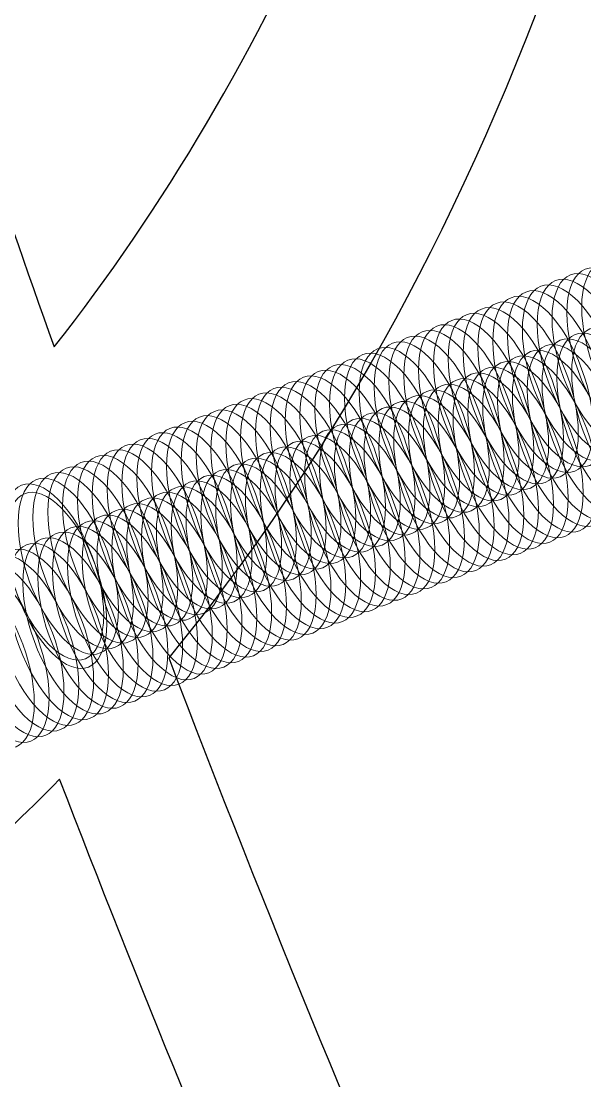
# Model space of a CAD drawing. Header units: centimetres. Extents: x -860 to -17, y -240 to 97.
# Drawn here: x -842.73 to -834.3, y -213.26 to -197.41 of the extents above; entities that cross this region are included whole.
import ezdxf

# ---------------------------------------------------------------- set-up
doc = ezdxf.new("R2010")
doc.units = ezdxf.units.CM
doc.header["$MEASUREMENT"] = 0
doc.layers.add('layer 1', color=7, linetype='Continuous')

msp = doc.modelspace()

# ---------------------------------------------------------------- linework, layer by layer
at = {"layer": 'layer 1', "color": 242}
for points, knots in [([(-836.40071, -230.60659), (-836.40071, -230.60659), (-836.40071, -230.63717), (-836.40071, -230.63717), (-836.40071, -230.63717), (-836.40071, -230.63717), (-830.21584, -235.94391), (-830.21584, -235.94391), (-830.21584, -235.94391), (-830.21584, -235.94391), (-826.95221, -238.74418), (-826.95221, -238.74418), (-826.95221, -238.74418), (-826.95221, -238.74418), (-825.97276, -239.58457), (-825.97276, -239.58457), (-825.97276, -239.58457), (-827.27327, -236.07921), (-828.82855, -232.64112), (-830.58193, -229.39833), (-830.58193, -229.39833), (-830.61187, -229.34296), (-830.64186, -229.28762), (-830.67192, -229.23236), (-830.67192, -229.23236), (-834.28962, -222.07177), (-837.60533, -214.59619), (-840.5249, -206.92924), (-840.5249, -206.92924), (-831.14673, -195.53152), (-828.14163, -174.17227), (-835.49133, -144.56993), (-835.49133, -144.56993), (-835.49133, -144.56993), (-835.4938, -144.56965), (-835.4938, -144.56965), (-835.4938, -144.56965), (-835.7046, -143.72183), (-836.1506, -142.87919), (-836.66676, -142.43632), (-836.66676, -142.43632), (-837.38612, -141.8191), (-837.96927, -142.2121), (-837.96927, -143.31412), (-837.96927, -143.31412), (-837.96927, -143.62541), (-837.92271, -143.95999), (-837.83973, -144.29375), (-837.83973, -144.29375), (-837.83973, -144.29375), (-837.84219, -144.29346), (-837.84219, -144.29346), (-837.84219, -144.29346), (-832.77418, -164.70591), (-832.96655, -180.84308), (-836.8956, -192.21944), (-836.8956, -192.21944), (-839.93889, -185.10452), (-842.21924, -177.25945), (-843.86024, -169.95551), (-843.86024, -169.95551), (-845.96319, -160.59555), (-847.2281, -151.26874), (-847.76519, -142.64582), (-847.76519, -142.64582), (-848.16028, -136.30283), (-848.16524, -130.14959), (-847.71173, -124.54243), (-847.71173, -124.54243), (-847.18059, -117.97558), (-845.98679, -111.84585), (-843.77691, -107.49786), (-843.77691, -107.49786), (-842.96623, -106.46381), (-842.11168, -105.51228), (-841.21605, -104.64325), (-841.21605, -104.64325), (-841.0487, -104.48087), (-840.88, -104.32119), (-840.70984, -104.16448), (-840.70984, -104.16448), (-840.59138, -104.05535), (-840.45049, -103.94805), (-840.35383, -103.79537), (-840.35383, -103.79537), (-840.2278, -103.59636), (-840.15489, -103.29544), (-840.15489, -102.90585), (-840.15489, -102.90585), (-840.15489, -101.80383), (-840.73804, -100.41011), (-841.4574, -99.79289), (-841.4574, -99.79289), (-841.80357, -99.49587), (-842.11818, -99.43283), (-842.35145, -99.57011), (-842.35145, -99.57011), (-842.49807, -99.65644), (-842.63683, -99.8085), (-842.76825, -99.9304), (-842.76825, -99.9304), (-842.89537, -100.04833), (-843.02174, -100.16781), (-843.14733, -100.28881), (-843.14733, -100.28881), (-847.48863, -104.47172), (-850.91291, -110.49932), (-853.13949, -118.36521), (-853.13949, -118.36521), (-855.34184, -126.14546), (-856.31334, -135.59013), (-855.96995, -146.11421), (-855.96995, -146.11421), (-855.54318, -159.19372), (-853.12147, -173.57999), (-849.01992, -188.15762), (-849.01992, -188.15762), (-847.50357, -193.54699), (-845.77736, -198.89557), (-843.86836, -204.1673), (-843.86836, -204.1673), (-845.77144, -206.17286), (-847.91381, -207.79271), (-850.26154, -209.01918), (-850.26154, -209.01918), (-853.97335, -207.81127), (-857.18302, -208.45795), (-859.54924, -210.77524), (-859.54924, -210.77524), (-859.54924, -210.77524), (-855.30616, -214.41589), (-855.30616, -214.41589), (-855.30616, -214.41589), (-855.30616, -214.41589), (-849.01336, -219.81524), (-849.01336, -219.81524), (-849.01336, -219.81524), (-849.01336, -219.81524), (-849.01336, -219.78466), (-849.01336, -219.78466), (-849.01336, -219.78466), (-849.01336, -219.78466), (-848.99281, -219.8023), (-848.99281, -219.8023), (-848.99281, -219.8023), (-847.11177, -220.11881), (-844.99448, -221.20625), (-842.75521, -223.12759), (-842.75521, -223.12759), (-840.51594, -225.04893), (-838.39865, -227.59485), (-836.51761, -230.50628), (-836.51761, -230.50628), (-836.51761, -230.50628), (-836.40071, -230.60659), (-836.40071, -230.60659)], [0, 0, 0, 0, 0.025, 0.025, 0.025, 0.025, 0.05, 0.05, 0.05, 0.05, 0.075, 0.075, 0.075, 0.075, 0.1, 0.1, 0.1, 0.1, 0.125, 0.125, 0.125, 0.125, 0.15, 0.15, 0.15, 0.15, 0.175, 0.175, 0.175, 0.175, 0.2, 0.2, 0.2, 0.2, 0.225, 0.225, 0.225, 0.225, 0.25, 0.25, 0.25, 0.25, 0.275, 0.275, 0.275, 0.275, 0.3, 0.3, 0.3, 0.3, 0.325, 0.325, 0.325, 0.325, 0.35, 0.35, 0.35, 0.35, 0.375, 0.375, 0.375, 0.375, 0.4, 0.4, 0.4, 0.4, 0.425, 0.425, 0.425, 0.425, 0.45, 0.45, 0.45, 0.45, 0.475, 0.475, 0.475, 0.475, 0.5, 0.5, 0.5, 0.5, 0.525, 0.525, 0.525, 0.525, 0.55, 0.55, 0.55, 0.55, 0.575, 0.575, 0.575, 0.575, 0.6, 0.6, 0.6, 0.6, 0.625, 0.625, 0.625, 0.625, 0.65, 0.65, 0.65, 0.65, 0.675, 0.675, 0.675, 0.675, 0.7, 0.7, 0.7, 0.7, 0.725, 0.725, 0.725, 0.725, 0.75, 0.75, 0.75, 0.75, 0.775, 0.775, 0.775, 0.775, 0.8, 0.8, 0.8, 0.8, 0.825, 0.825, 0.825, 0.825, 0.85, 0.85, 0.85, 0.85, 0.875, 0.875, 0.875, 0.875, 0.9, 0.9, 0.9, 0.9, 0.925, 0.925, 0.925, 0.925, 0.95, 0.95, 0.95, 0.95, 1, 1, 1, 1]), ([(-847.98494, -183.53772), (-847.98494, -183.53772), (-842.65533, -182.85726), (-842.65533, -182.85726), (-842.65533, -182.85726), (-841.32046, -187.04517), (-839.7816, -191.18678), (-838.01955, -195.1152), (-838.01955, -195.1152), (-839.19618, -197.82398), (-840.61026, -200.21615), (-842.23762, -202.28114), (-842.23762, -202.28114), (-843.89942, -197.61541), (-845.41052, -192.88921), (-846.74975, -188.12938), (-846.74975, -188.12938), (-847.18115, -186.59611), (-847.59296, -185.06509), (-847.98494, -183.53772)], [0, 0, 0, 0, 0.16666667, 0.16666667, 0.16666667, 0.16666667, 0.33333333, 0.33333333, 0.33333333, 0.33333333, 0.5, 0.5, 0.5, 0.5, 0.66666667, 0.66666667, 0.66666667, 0.66666667, 1, 1, 1, 1]), ([(-842.15625, -208.74853), (-840.97051, -211.82552), (-839.72409, -214.87221), (-838.42249, -217.88119), (-838.42249, -217.88119), (-839.82264, -216.27017), (-841.27378, -214.8094), (-842.761, -213.53334), (-842.761, -213.53334), (-843.64052, -212.77869), (-844.50735, -212.11071), (-845.35855, -211.52674), (-845.35855, -211.52674), (-844.23248, -210.70198), (-843.16333, -209.77605), (-842.15625, -208.74853)], [0, 0, 0, 0, 0.2, 0.2, 0.2, 0.2, 0.4, 0.4, 0.4, 0.4, 0.6, 0.6, 0.6, 0.6, 1, 1, 1, 1])]:
    msp.add_open_spline(points, degree=3, knots=knots, dxfattribs=at)
at = {"layer": 'layer 1', "color": 177, "lineweight": 20}
for points in [[(-833.59698, -201.18117), (-833.1824, -201.5369), (-832.84631, -202.34014), (-832.84631, -202.97527), (-832.84631, -202.97527), (-832.84631, -203.6104), (-833.1824, -203.8369), (-833.59698, -203.48117), (-833.59698, -203.48117), (-834.01157, -203.12545), (-834.34766, -202.32221), (-834.34766, -201.68708), (-834.34766, -201.68708), (-834.34766, -201.05195), (-834.01157, -200.82545), (-833.59698, -201.18117)], [(-833.8188, -201.2662), (-833.40422, -201.62193), (-833.06813, -202.42517), (-833.06813, -203.0603), (-833.06813, -203.0603), (-833.06813, -203.69543), (-833.40422, -203.92193), (-833.8188, -203.5662), (-833.8188, -203.5662), (-834.23339, -203.21048), (-834.56948, -202.40724), (-834.56948, -201.77211), (-834.56948, -201.77211), (-834.56948, -201.13698), (-834.23339, -200.91048), (-833.8188, -201.2662)], [(-834.26245, -201.43625), (-833.84787, -201.79198), (-833.51178, -202.59522), (-833.51178, -203.23035), (-833.51178, -203.23035), (-833.51178, -203.86548), (-833.84787, -204.09198), (-834.26245, -203.73625), (-834.26245, -203.73625), (-834.67704, -203.38053), (-835.01313, -202.57729), (-835.01313, -201.94216), (-835.01313, -201.94216), (-835.01313, -201.30703), (-834.67704, -201.08053), (-834.26245, -201.43625)], [(-834.04062, -201.35123), (-833.62604, -201.70696), (-833.28995, -202.5102), (-833.28995, -203.14533), (-833.28995, -203.14533), (-833.28995, -203.78046), (-833.62604, -204.00696), (-834.04062, -203.65123), (-834.04062, -203.65123), (-834.45521, -203.29551), (-834.7913, -202.49227), (-834.7913, -201.85714), (-834.7913, -201.85714), (-834.7913, -201.22201), (-834.45521, -200.99551), (-834.04062, -201.35123)], [(-834.70609, -201.60631), (-834.29151, -201.96204), (-833.95542, -202.76528), (-833.95542, -203.40041), (-833.95542, -203.40041), (-833.95542, -204.03554), (-834.29151, -204.26204), (-834.70609, -203.90631), (-834.70609, -203.90631), (-835.12068, -203.55059), (-835.45677, -202.74735), (-835.45677, -202.11222), (-835.45677, -202.11222), (-835.45677, -201.47709), (-835.12068, -201.25059), (-834.70609, -201.60631)], [(-834.48427, -201.52128), (-834.06969, -201.87701), (-833.7336, -202.68025), (-833.7336, -203.31538), (-833.7336, -203.31538), (-833.7336, -203.95051), (-834.06969, -204.17701), (-834.48427, -203.82128), (-834.48427, -203.82128), (-834.89886, -203.46556), (-835.23495, -202.66232), (-835.23495, -202.02719), (-835.23495, -202.02719), (-835.23495, -201.39206), (-834.89886, -201.16556), (-834.48427, -201.52128)], [(-835.14974, -201.77636), (-834.73516, -202.13209), (-834.39907, -202.93533), (-834.39907, -203.57046), (-834.39907, -203.57046), (-834.39907, -204.20559), (-834.73516, -204.43209), (-835.14974, -204.07636), (-835.14974, -204.07636), (-835.56433, -203.72064), (-835.90042, -202.9174), (-835.90042, -202.28227), (-835.90042, -202.28227), (-835.90042, -201.64714), (-835.56433, -201.42064), (-835.14974, -201.77636)], [(-834.92791, -201.69133), (-834.51333, -202.04706), (-834.17724, -202.8503), (-834.17724, -203.48543), (-834.17724, -203.48543), (-834.17724, -204.12056), (-834.51333, -204.34706), (-834.92791, -203.99133), (-834.92791, -203.99133), (-835.3425, -203.63561), (-835.67859, -202.83237), (-835.67859, -202.19724), (-835.67859, -202.19724), (-835.67859, -201.56211), (-835.3425, -201.33561), (-834.92791, -201.69133)], [(-835.59338, -201.94641), (-835.1788, -202.30214), (-834.84271, -203.10538), (-834.84271, -203.74051), (-834.84271, -203.74051), (-834.84271, -204.37564), (-835.1788, -204.60214), (-835.59338, -204.24641), (-835.59338, -204.24641), (-836.00797, -203.89069), (-836.34406, -203.08745), (-836.34406, -202.45232), (-836.34406, -202.45232), (-836.34406, -201.81719), (-836.00797, -201.59069), (-835.59338, -201.94641)], [(-835.37156, -201.86138), (-834.95698, -202.21711), (-834.62089, -203.02035), (-834.62089, -203.65548), (-834.62089, -203.65548), (-834.62089, -204.29061), (-834.95698, -204.51711), (-835.37156, -204.16138), (-835.37156, -204.16138), (-835.78615, -203.80566), (-836.12224, -203.00242), (-836.12224, -202.36729), (-836.12224, -202.36729), (-836.12224, -201.73216), (-835.78615, -201.50566), (-835.37156, -201.86138)], [(-836.03703, -202.11646), (-835.62245, -202.47219), (-835.28636, -203.27543), (-835.28636, -203.91056), (-835.28636, -203.91056), (-835.28636, -204.54569), (-835.62245, -204.77219), (-836.03703, -204.41646), (-836.03703, -204.41646), (-836.45162, -204.06074), (-836.78771, -203.2575), (-836.78771, -202.62237), (-836.78771, -202.62237), (-836.78771, -201.98724), (-836.45162, -201.76074), (-836.03703, -202.11646)], [(-835.81521, -202.03144), (-835.40063, -202.38717), (-835.06454, -203.19041), (-835.06454, -203.82554), (-835.06454, -203.82554), (-835.06454, -204.46067), (-835.40063, -204.68717), (-835.81521, -204.33144), (-835.81521, -204.33144), (-836.2298, -203.97572), (-836.56589, -203.17248), (-836.56589, -202.53735), (-836.56589, -202.53735), (-836.56589, -201.90222), (-836.2298, -201.67572), (-835.81521, -202.03144)], [(-836.48067, -202.28652), (-836.06609, -202.64225), (-835.73, -203.44549), (-835.73, -204.08062), (-835.73, -204.08062), (-835.73, -204.71575), (-836.06609, -204.94225), (-836.48067, -204.58652), (-836.48067, -204.58652), (-836.89526, -204.2308), (-837.23135, -203.42756), (-837.23135, -202.79243), (-837.23135, -202.79243), (-837.23135, -202.1573), (-836.89526, -201.9308), (-836.48067, -202.28652)], [(-836.25885, -202.20149), (-835.84427, -202.55722), (-835.50818, -203.36046), (-835.50818, -203.99559), (-835.50818, -203.99559), (-835.50818, -204.63072), (-835.84427, -204.85722), (-836.25885, -204.50149), (-836.25885, -204.50149), (-836.67344, -204.14577), (-837.00953, -203.34253), (-837.00953, -202.7074), (-837.00953, -202.7074), (-837.00953, -202.07227), (-836.67344, -201.84577), (-836.25885, -202.20149)], [(-833.969, -202.24256), (-833.55442, -202.59829), (-833.21833, -203.40153), (-833.21833, -204.03666), (-833.21833, -204.03666), (-833.21833, -204.67179), (-833.55442, -204.89829), (-833.969, -204.54256), (-833.969, -204.54256), (-834.38359, -204.18684), (-834.71968, -203.3836), (-834.71968, -202.74847), (-834.71968, -202.74847), (-834.71968, -202.11334), (-834.38359, -201.88684), (-833.969, -202.24256)], [(-833.74717, -202.15753), (-833.33259, -202.51326), (-832.9965, -203.3165), (-832.9965, -203.95163), (-832.9965, -203.95163), (-832.9965, -204.58676), (-833.33259, -204.81326), (-833.74717, -204.45753), (-833.74717, -204.45753), (-834.16176, -204.10181), (-834.49785, -203.29857), (-834.49785, -202.66344), (-834.49785, -202.66344), (-834.49785, -202.02831), (-834.16176, -201.80181), (-833.74717, -202.15753)], [(-836.7025, -202.37154), (-836.28792, -202.72727), (-835.95183, -203.53051), (-835.95183, -204.16564), (-835.95183, -204.16564), (-835.95183, -204.80077), (-836.28792, -205.02727), (-836.7025, -204.67154), (-836.7025, -204.67154), (-837.11709, -204.31582), (-837.45318, -203.51258), (-837.45318, -202.87745), (-837.45318, -202.87745), (-837.45318, -202.24232), (-837.11709, -202.01582), (-836.7025, -202.37154)], [(-834.41264, -202.41261), (-833.99806, -202.76834), (-833.66197, -203.57158), (-833.66197, -204.20671), (-833.66197, -204.20671), (-833.66197, -204.84184), (-833.99806, -205.06834), (-834.41264, -204.71261), (-834.41264, -204.71261), (-834.82723, -204.35689), (-835.16332, -203.55365), (-835.16332, -202.91852), (-835.16332, -202.91852), (-835.16332, -202.28339), (-834.82723, -202.05689), (-834.41264, -202.41261)], [(-834.19082, -202.32759), (-833.77624, -202.68332), (-833.44015, -203.48656), (-833.44015, -204.12169), (-833.44015, -204.12169), (-833.44015, -204.75682), (-833.77624, -204.98332), (-834.19082, -204.62759), (-834.19082, -204.62759), (-834.60541, -204.27187), (-834.9415, -203.46863), (-834.9415, -202.8335), (-834.9415, -202.8335), (-834.9415, -202.19837), (-834.60541, -201.97187), (-834.19082, -202.32759)], [(-837.14614, -202.54159), (-836.73156, -202.89732), (-836.39547, -203.70056), (-836.39547, -204.33569), (-836.39547, -204.33569), (-836.39547, -204.97082), (-836.73156, -205.19732), (-837.14614, -204.84159), (-837.14614, -204.84159), (-837.56073, -204.48587), (-837.89682, -203.68263), (-837.89682, -203.0475), (-837.89682, -203.0475), (-837.89682, -202.41237), (-837.56073, -202.18587), (-837.14614, -202.54159)], [(-836.92432, -202.45657), (-836.50974, -202.8123), (-836.17365, -203.61554), (-836.17365, -204.25067), (-836.17365, -204.25067), (-836.17365, -204.8858), (-836.50974, -205.1123), (-836.92432, -204.75657), (-836.92432, -204.75657), (-837.33891, -204.40085), (-837.675, -203.59761), (-837.675, -202.96248), (-837.675, -202.96248), (-837.675, -202.32735), (-837.33891, -202.10085), (-836.92432, -202.45657)], [(-834.85629, -202.58267), (-834.44171, -202.9384), (-834.10562, -203.74164), (-834.10562, -204.37677), (-834.10562, -204.37677), (-834.10562, -205.0119), (-834.44171, -205.2384), (-834.85629, -204.88267), (-834.85629, -204.88267), (-835.27088, -204.52695), (-835.60697, -203.72371), (-835.60697, -203.08858), (-835.60697, -203.08858), (-835.60697, -202.45345), (-835.27088, -202.22695), (-834.85629, -202.58267)], [(-834.63446, -202.49764), (-834.21988, -202.85337), (-833.88379, -203.65661), (-833.88379, -204.29174), (-833.88379, -204.29174), (-833.88379, -204.92687), (-834.21988, -205.15337), (-834.63446, -204.79764), (-834.63446, -204.79764), (-835.04905, -204.44192), (-835.38514, -203.63868), (-835.38514, -203.00355), (-835.38514, -203.00355), (-835.38514, -202.36842), (-835.04905, -202.14192), (-834.63446, -202.49764)], [(-837.58979, -202.71165), (-837.17521, -203.06738), (-836.83912, -203.87062), (-836.83912, -204.50575), (-836.83912, -204.50575), (-836.83912, -205.14088), (-837.17521, -205.36738), (-837.58979, -205.01165), (-837.58979, -205.01165), (-838.00438, -204.65593), (-838.34047, -203.85269), (-838.34047, -203.21756), (-838.34047, -203.21756), (-838.34047, -202.58243), (-838.00438, -202.35593), (-837.58979, -202.71165)], [(-837.36797, -202.62662), (-836.95339, -202.98235), (-836.6173, -203.78559), (-836.6173, -204.42072), (-836.6173, -204.42072), (-836.6173, -205.05585), (-836.95339, -205.28235), (-837.36797, -204.92662), (-837.36797, -204.92662), (-837.78256, -204.5709), (-838.11865, -203.76766), (-838.11865, -203.13253), (-838.11865, -203.13253), (-838.11865, -202.4974), (-837.78256, -202.2709), (-837.36797, -202.62662)], [(-835.29993, -202.75272), (-834.88535, -203.10845), (-834.54926, -203.91169), (-834.54926, -204.54682), (-834.54926, -204.54682), (-834.54926, -205.18195), (-834.88535, -205.40845), (-835.29993, -205.05272), (-835.29993, -205.05272), (-835.71452, -204.697), (-836.05061, -203.89376), (-836.05061, -203.25863), (-836.05061, -203.25863), (-836.05061, -202.6235), (-835.71452, -202.397), (-835.29993, -202.75272)], [(-835.07811, -202.66769), (-834.66353, -203.02342), (-834.32744, -203.82666), (-834.32744, -204.46179), (-834.32744, -204.46179), (-834.32744, -205.09692), (-834.66353, -205.32342), (-835.07811, -204.96769), (-835.07811, -204.96769), (-835.4927, -204.61197), (-835.82879, -203.80873), (-835.82879, -203.1736), (-835.82879, -203.1736), (-835.82879, -202.53847), (-835.4927, -202.31197), (-835.07811, -202.66769)], [(-838.03344, -202.8817), (-837.61886, -203.23743), (-837.28277, -204.04067), (-837.28277, -204.6758), (-837.28277, -204.6758), (-837.28277, -205.31093), (-837.61886, -205.53743), (-838.03344, -205.1817), (-838.03344, -205.1817), (-838.44803, -204.82598), (-838.78412, -204.02274), (-838.78412, -203.38761), (-838.78412, -203.38761), (-838.78412, -202.75248), (-838.44803, -202.52598), (-838.03344, -202.8817)], [(-837.81161, -202.79667), (-837.39703, -203.1524), (-837.06094, -203.95564), (-837.06094, -204.59077), (-837.06094, -204.59077), (-837.06094, -205.2259), (-837.39703, -205.4524), (-837.81161, -205.09667), (-837.81161, -205.09667), (-838.2262, -204.74095), (-838.56229, -203.93771), (-838.56229, -203.30258), (-838.56229, -203.30258), (-838.56229, -202.66745), (-838.2262, -202.44095), (-837.81161, -202.79667)], [(-835.74358, -202.92277), (-835.329, -203.2785), (-834.99291, -204.08174), (-834.99291, -204.71687), (-834.99291, -204.71687), (-834.99291, -205.352), (-835.329, -205.5785), (-835.74358, -205.22277), (-835.74358, -205.22277), (-836.15817, -204.86705), (-836.49426, -204.06381), (-836.49426, -203.42868), (-836.49426, -203.42868), (-836.49426, -202.79355), (-836.15817, -202.56705), (-835.74358, -202.92277)], [(-835.52176, -202.83774), (-835.10718, -203.19347), (-834.77109, -203.99671), (-834.77109, -204.63184), (-834.77109, -204.63184), (-834.77109, -205.26697), (-835.10718, -205.49347), (-835.52176, -205.13774), (-835.52176, -205.13774), (-835.93635, -204.78202), (-836.27244, -203.97878), (-836.27244, -203.34365), (-836.27244, -203.34365), (-836.27244, -202.70852), (-835.93635, -202.48202), (-835.52176, -202.83774)], [(-838.47708, -203.05175), (-838.0625, -203.40748), (-837.72641, -204.21072), (-837.72641, -204.84585), (-837.72641, -204.84585), (-837.72641, -205.48098), (-838.0625, -205.70748), (-838.47708, -205.35175), (-838.47708, -205.35175), (-838.89167, -204.99603), (-839.22776, -204.19279), (-839.22776, -203.55766), (-839.22776, -203.55766), (-839.22776, -202.92253), (-838.89167, -202.69603), (-838.47708, -203.05175)], [(-838.25526, -202.96673), (-837.84068, -203.32246), (-837.50459, -204.1257), (-837.50459, -204.76083), (-837.50459, -204.76083), (-837.50459, -205.39596), (-837.84068, -205.62246), (-838.25526, -205.26673), (-838.25526, -205.26673), (-838.66985, -204.91101), (-839.00594, -204.10777), (-839.00594, -203.47264), (-839.00594, -203.47264), (-839.00594, -202.83751), (-838.66985, -202.61101), (-838.25526, -202.96673)], [(-835.9654, -203.0078), (-835.55082, -203.36353), (-835.21473, -204.16677), (-835.21473, -204.8019), (-835.21473, -204.8019), (-835.21473, -205.43703), (-835.55082, -205.66353), (-835.9654, -205.3078), (-835.9654, -205.3078), (-836.37999, -204.95208), (-836.71608, -204.14884), (-836.71608, -203.51371), (-836.71608, -203.51371), (-836.71608, -202.87858), (-836.37999, -202.65208), (-835.9654, -203.0078)], [(-838.92073, -203.22181), (-838.50615, -203.57754), (-838.17006, -204.38078), (-838.17006, -205.01591), (-838.17006, -205.01591), (-838.17006, -205.65104), (-838.50615, -205.87754), (-838.92073, -205.52181), (-838.92073, -205.52181), (-839.33532, -205.16609), (-839.67141, -204.36285), (-839.67141, -203.72772), (-839.67141, -203.72772), (-839.67141, -203.09259), (-839.33532, -202.86609), (-838.92073, -203.22181)], [(-838.6989, -203.13678), (-838.28432, -203.49251), (-837.94823, -204.29575), (-837.94823, -204.93088), (-837.94823, -204.93088), (-837.94823, -205.56601), (-838.28432, -205.79251), (-838.6989, -205.43678), (-838.6989, -205.43678), (-839.11349, -205.08106), (-839.44958, -204.27782), (-839.44958, -203.64269), (-839.44958, -203.64269), (-839.44958, -203.00756), (-839.11349, -202.78106), (-838.6989, -203.13678)], [(-836.40905, -203.17785), (-835.99447, -203.53358), (-835.65838, -204.33682), (-835.65838, -204.97195), (-835.65838, -204.97195), (-835.65838, -205.60708), (-835.99447, -205.83358), (-836.40905, -205.47785), (-836.40905, -205.47785), (-836.82364, -205.12213), (-837.15973, -204.31889), (-837.15973, -203.68376), (-837.15973, -203.68376), (-837.15973, -203.04863), (-836.82364, -202.82213), (-836.40905, -203.17785)], [(-836.18722, -203.09282), (-835.77264, -203.44855), (-835.43655, -204.25179), (-835.43655, -204.88692), (-835.43655, -204.88692), (-835.43655, -205.52205), (-835.77264, -205.74855), (-836.18722, -205.39282), (-836.18722, -205.39282), (-836.60181, -205.0371), (-836.9379, -204.23386), (-836.9379, -203.59873), (-836.9379, -203.59873), (-836.9379, -202.9636), (-836.60181, -202.7371), (-836.18722, -203.09282)], [(-839.36437, -203.39186), (-838.94979, -203.74759), (-838.6137, -204.55083), (-838.6137, -205.18596), (-838.6137, -205.18596), (-838.6137, -205.82109), (-838.94979, -206.04759), (-839.36437, -205.69186), (-839.36437, -205.69186), (-839.77896, -205.33614), (-840.11505, -204.5329), (-840.11505, -203.89777), (-840.11505, -203.89777), (-840.11505, -203.26264), (-839.77896, -203.03614), (-839.36437, -203.39186)], [(-839.14255, -203.30683), (-838.72797, -203.66256), (-838.39188, -204.4658), (-838.39188, -205.10093), (-838.39188, -205.10093), (-838.39188, -205.73606), (-838.72797, -205.96256), (-839.14255, -205.60683), (-839.14255, -205.60683), (-839.55714, -205.25111), (-839.89323, -204.44787), (-839.89323, -203.81274), (-839.89323, -203.81274), (-839.89323, -203.17761), (-839.55714, -202.95111), (-839.14255, -203.30683)], [(-836.85269, -203.3479), (-836.43811, -203.70363), (-836.10202, -204.50687), (-836.10202, -205.142), (-836.10202, -205.142), (-836.10202, -205.77713), (-836.43811, -206.00363), (-836.85269, -205.6479), (-836.85269, -205.6479), (-837.26728, -205.29218), (-837.60337, -204.48894), (-837.60337, -203.85381), (-837.60337, -203.85381), (-837.60337, -203.21868), (-837.26728, -202.99218), (-836.85269, -203.3479)], [(-836.63087, -203.26288), (-836.21629, -203.61861), (-835.8802, -204.42185), (-835.8802, -205.05698), (-835.8802, -205.05698), (-835.8802, -205.69211), (-836.21629, -205.91861), (-836.63087, -205.56288), (-836.63087, -205.56288), (-837.04546, -205.20716), (-837.38155, -204.40392), (-837.38155, -203.76879), (-837.38155, -203.76879), (-837.38155, -203.13366), (-837.04546, -202.90716), (-836.63087, -203.26288)], [(-839.80802, -203.56191), (-839.39344, -203.91764), (-839.05735, -204.72088), (-839.05735, -205.35601), (-839.05735, -205.35601), (-839.05735, -205.99114), (-839.39344, -206.21764), (-839.80802, -205.86191), (-839.80802, -205.86191), (-840.22261, -205.50619), (-840.5587, -204.70295), (-840.5587, -204.06782), (-840.5587, -204.06782), (-840.5587, -203.43269), (-840.22261, -203.20619), (-839.80802, -203.56191)], [(-839.5862, -203.47688), (-839.17162, -203.83261), (-838.83553, -204.63585), (-838.83553, -205.27098), (-838.83553, -205.27098), (-838.83553, -205.90611), (-839.17162, -206.13261), (-839.5862, -205.77688), (-839.5862, -205.77688), (-840.00079, -205.42116), (-840.33688, -204.61792), (-840.33688, -203.98279), (-840.33688, -203.98279), (-840.33688, -203.34766), (-840.00079, -203.12116), (-839.5862, -203.47688)], [(-837.29634, -203.51795), (-836.88176, -203.87368), (-836.54567, -204.67692), (-836.54567, -205.31205), (-836.54567, -205.31205), (-836.54567, -205.94718), (-836.88176, -206.17368), (-837.29634, -205.81795), (-837.29634, -205.81795), (-837.71093, -205.46223), (-838.04702, -204.65899), (-838.04702, -204.02386), (-838.04702, -204.02386), (-838.04702, -203.38873), (-837.71093, -203.16223), (-837.29634, -203.51795)], [(-837.07452, -203.43293), (-836.65994, -203.78866), (-836.32385, -204.5919), (-836.32385, -205.22703), (-836.32385, -205.22703), (-836.32385, -205.86216), (-836.65994, -206.08866), (-837.07452, -205.73293), (-837.07452, -205.73293), (-837.48911, -205.37721), (-837.8252, -204.57397), (-837.8252, -203.93884), (-837.8252, -203.93884), (-837.8252, -203.30371), (-837.48911, -203.07721), (-837.07452, -203.43293)], [(-840.02984, -203.64694), (-839.61526, -204.00267), (-839.27917, -204.80591), (-839.27917, -205.44104), (-839.27917, -205.44104), (-839.27917, -206.07617), (-839.61526, -206.30267), (-840.02984, -205.94694), (-840.02984, -205.94694), (-840.44443, -205.59122), (-840.78052, -204.78798), (-840.78052, -204.15285), (-840.78052, -204.15285), (-840.78052, -203.51772), (-840.44443, -203.29122), (-840.02984, -203.64694)], [(-837.73998, -203.68801), (-837.3254, -204.04374), (-836.98931, -204.84698), (-836.98931, -205.48211), (-836.98931, -205.48211), (-836.98931, -206.11724), (-837.3254, -206.34374), (-837.73998, -205.98801), (-837.73998, -205.98801), (-838.15457, -205.63229), (-838.49066, -204.82905), (-838.49066, -204.19392), (-838.49066, -204.19392), (-838.49066, -203.55879), (-838.15457, -203.33229), (-837.73998, -203.68801)], [(-837.51816, -203.60298), (-837.10358, -203.95871), (-836.76749, -204.76195), (-836.76749, -205.39708), (-836.76749, -205.39708), (-836.76749, -206.03221), (-837.10358, -206.25871), (-837.51816, -205.90298), (-837.51816, -205.90298), (-837.93275, -205.54726), (-838.26884, -204.74402), (-838.26884, -204.10889), (-838.26884, -204.10889), (-838.26884, -203.47376), (-837.93275, -203.24726), (-837.51816, -203.60298)], [(-840.47349, -203.81699), (-840.05891, -204.17272), (-839.72282, -204.97596), (-839.72282, -205.61109), (-839.72282, -205.61109), (-839.72282, -206.24622), (-840.05891, -206.47272), (-840.47349, -206.11699), (-840.47349, -206.11699), (-840.88808, -205.76127), (-841.22417, -204.95803), (-841.22417, -204.3229), (-841.22417, -204.3229), (-841.22417, -203.68777), (-840.88808, -203.46127), (-840.47349, -203.81699)], [(-840.25166, -203.73196), (-839.83708, -204.08769), (-839.50099, -204.89093), (-839.50099, -205.52606), (-839.50099, -205.52606), (-839.50099, -206.16119), (-839.83708, -206.38769), (-840.25166, -206.03196), (-840.25166, -206.03196), (-840.66625, -205.67624), (-841.00234, -204.873), (-841.00234, -204.23787), (-841.00234, -204.23787), (-841.00234, -203.60274), (-840.66625, -203.37624), (-840.25166, -203.73196)], [(-838.18363, -203.85806), (-837.76905, -204.21379), (-837.43296, -205.01703), (-837.43296, -205.65216), (-837.43296, -205.65216), (-837.43296, -206.28729), (-837.76905, -206.51379), (-838.18363, -206.15806), (-838.18363, -206.15806), (-838.59822, -205.80234), (-838.93431, -204.9991), (-838.93431, -204.36397), (-838.93431, -204.36397), (-838.93431, -203.72884), (-838.59822, -203.50234), (-838.18363, -203.85806)], [(-837.96181, -203.77303), (-837.54723, -204.12876), (-837.21114, -204.932), (-837.21114, -205.56713), (-837.21114, -205.56713), (-837.21114, -206.20226), (-837.54723, -206.42876), (-837.96181, -206.07303), (-837.96181, -206.07303), (-838.3764, -205.71731), (-838.71249, -204.91407), (-838.71249, -204.27894), (-838.71249, -204.27894), (-838.71249, -203.64381), (-838.3764, -203.41731), (-837.96181, -203.77303)], [(-840.91713, -203.98704), (-840.50255, -204.34277), (-840.16646, -205.14601), (-840.16646, -205.78114), (-840.16646, -205.78114), (-840.16646, -206.41627), (-840.50255, -206.64277), (-840.91713, -206.28704), (-840.91713, -206.28704), (-841.33172, -205.93132), (-841.66781, -205.12808), (-841.66781, -204.49295), (-841.66781, -204.49295), (-841.66781, -203.85782), (-841.33172, -203.63132), (-840.91713, -203.98704)], [(-840.69531, -203.90202), (-840.28073, -204.25775), (-839.94464, -205.06099), (-839.94464, -205.69612), (-839.94464, -205.69612), (-839.94464, -206.33125), (-840.28073, -206.55775), (-840.69531, -206.20202), (-840.69531, -206.20202), (-841.1099, -205.8463), (-841.44599, -205.04306), (-841.44599, -204.40793), (-841.44599, -204.40793), (-841.44599, -203.7728), (-841.1099, -203.5463), (-840.69531, -203.90202)], [(-838.62728, -204.02811), (-838.2127, -204.38384), (-837.87661, -205.18708), (-837.87661, -205.82221), (-837.87661, -205.82221), (-837.87661, -206.45734), (-838.2127, -206.68384), (-838.62728, -206.32811), (-838.62728, -206.32811), (-839.04187, -205.97239), (-839.37796, -205.16915), (-839.37796, -204.53402), (-839.37796, -204.53402), (-839.37796, -203.89889), (-839.04187, -203.67239), (-838.62728, -204.02811)], [(-838.40545, -203.94309), (-837.99087, -204.29882), (-837.65478, -205.10206), (-837.65478, -205.73719), (-837.65478, -205.73719), (-837.65478, -206.37232), (-837.99087, -206.59882), (-838.40545, -206.24309), (-838.40545, -206.24309), (-838.82004, -205.88737), (-839.15613, -205.08413), (-839.15613, -204.449), (-839.15613, -204.449), (-839.15613, -203.81387), (-838.82004, -203.58737), (-838.40545, -203.94309)], [(-841.36078, -204.15709), (-840.9462, -204.51282), (-840.61011, -205.31606), (-840.61011, -205.95119), (-840.61011, -205.95119), (-840.61011, -206.58632), (-840.9462, -206.81282), (-841.36078, -206.45709), (-841.36078, -206.45709), (-841.77537, -206.10137), (-842.11146, -205.29813), (-842.11146, -204.663), (-842.11146, -204.663), (-842.11146, -204.02787), (-841.77537, -203.80137), (-841.36078, -204.15709)], [(-841.13896, -204.07207), (-840.72438, -204.4278), (-840.38829, -205.23104), (-840.38829, -205.86617), (-840.38829, -205.86617), (-840.38829, -206.5013), (-840.72438, -206.7278), (-841.13896, -206.37207), (-841.13896, -206.37207), (-841.55355, -206.01635), (-841.88964, -205.21311), (-841.88964, -204.57798), (-841.88964, -204.57798), (-841.88964, -203.94285), (-841.55355, -203.71635), (-841.13896, -204.07207)], [(-838.8491, -204.11314), (-838.43452, -204.46887), (-838.09843, -205.27211), (-838.09843, -205.90724), (-838.09843, -205.90724), (-838.09843, -206.54237), (-838.43452, -206.76887), (-838.8491, -206.41314), (-838.8491, -206.41314), (-839.26369, -206.05742), (-839.59978, -205.25418), (-839.59978, -204.61905), (-839.59978, -204.61905), (-839.59978, -203.98392), (-839.26369, -203.75742), (-838.8491, -204.11314)], [(-841.80442, -204.32715), (-841.38984, -204.68288), (-841.05375, -205.48612), (-841.05375, -206.12125), (-841.05375, -206.12125), (-841.05375, -206.75638), (-841.38984, -206.98288), (-841.80442, -206.62715), (-841.80442, -206.62715), (-842.21901, -206.27143), (-842.5551, -205.46819), (-842.5551, -204.83306), (-842.5551, -204.83306), (-842.5551, -204.19793), (-842.21901, -203.97143), (-841.80442, -204.32715)], [(-841.5826, -204.24212), (-841.16802, -204.59785), (-840.83193, -205.40109), (-840.83193, -206.03622), (-840.83193, -206.03622), (-840.83193, -206.67135), (-841.16802, -206.89785), (-841.5826, -206.54212), (-841.5826, -206.54212), (-841.99719, -206.1864), (-842.33328, -205.38316), (-842.33328, -204.74803), (-842.33328, -204.74803), (-842.33328, -204.1129), (-841.99719, -203.8864), (-841.5826, -204.24212)], [(-839.29275, -204.28319), (-838.87817, -204.63892), (-838.54208, -205.44216), (-838.54208, -206.07729), (-838.54208, -206.07729), (-838.54208, -206.71242), (-838.87817, -206.93892), (-839.29275, -206.58319), (-839.29275, -206.58319), (-839.70734, -206.22747), (-840.04343, -205.42423), (-840.04343, -204.7891), (-840.04343, -204.7891), (-840.04343, -204.15397), (-839.70734, -203.92747), (-839.29275, -204.28319)], [(-839.07092, -204.19817), (-838.65634, -204.5539), (-838.32025, -205.35714), (-838.32025, -205.99227), (-838.32025, -205.99227), (-838.32025, -206.6274), (-838.65634, -206.8539), (-839.07092, -206.49817), (-839.07092, -206.49817), (-839.48551, -206.14245), (-839.8216, -205.33921), (-839.8216, -204.70408), (-839.8216, -204.70408), (-839.8216, -204.06895), (-839.48551, -203.84245), (-839.07092, -204.19817)], [(-842.24807, -204.4972), (-841.83349, -204.85293), (-841.4974, -205.65617), (-841.4974, -206.2913), (-841.4974, -206.2913), (-841.4974, -206.92643), (-841.83349, -207.15293), (-842.24807, -206.7972), (-842.24807, -206.7972), (-842.66266, -206.44148), (-842.99875, -205.63824), (-842.99875, -205.00311), (-842.99875, -205.00311), (-842.99875, -204.36798), (-842.66266, -204.14148), (-842.24807, -204.4972)], [(-842.02625, -204.41217), (-841.61167, -204.7679), (-841.27558, -205.57114), (-841.27558, -206.20627), (-841.27558, -206.20627), (-841.27558, -206.8414), (-841.61167, -207.0679), (-842.02625, -206.71217), (-842.02625, -206.71217), (-842.44084, -206.35645), (-842.77693, -205.55321), (-842.77693, -204.91808), (-842.77693, -204.91808), (-842.77693, -204.28295), (-842.44084, -204.05645), (-842.02625, -204.41217)], [(-839.73639, -204.45324), (-839.32181, -204.80897), (-838.98572, -205.61221), (-838.98572, -206.24734), (-838.98572, -206.24734), (-838.98572, -206.88247), (-839.32181, -207.10897), (-839.73639, -206.75324), (-839.73639, -206.75324), (-840.15098, -206.39752), (-840.48707, -205.59428), (-840.48707, -204.95915), (-840.48707, -204.95915), (-840.48707, -204.32402), (-840.15098, -204.09752), (-839.73639, -204.45324)], [(-839.51457, -204.36822), (-839.09999, -204.72395), (-838.7639, -205.52719), (-838.7639, -206.16232), (-838.7639, -206.16232), (-838.7639, -206.79745), (-839.09999, -207.02395), (-839.51457, -206.66822), (-839.51457, -206.66822), (-839.92916, -206.3125), (-840.26525, -205.50926), (-840.26525, -204.87413), (-840.26525, -204.87413), (-840.26525, -204.239), (-839.92916, -204.0125), (-839.51457, -204.36822)], [(-842.203, -204.62298), (-841.78841, -204.97871), (-841.45232, -205.78194), (-841.45232, -206.41707), (-841.45232, -206.41707), (-841.45232, -207.05221), (-841.78841, -207.27871), (-842.203, -206.92298), (-842.203, -206.92298), (-842.61759, -206.56726), (-842.95367, -205.76402), (-842.95367, -205.12889), (-842.95367, -205.12889), (-842.95367, -204.49376), (-842.61759, -204.26726), (-842.203, -204.62298)], [(-840.18004, -204.6233), (-839.76546, -204.97903), (-839.42937, -205.78227), (-839.42937, -206.4174), (-839.42937, -206.4174), (-839.42937, -207.05253), (-839.76546, -207.27903), (-840.18004, -206.9233), (-840.18004, -206.9233), (-840.59463, -206.56758), (-840.93072, -205.76434), (-840.93072, -205.12921), (-840.93072, -205.12921), (-840.93072, -204.49408), (-840.59463, -204.26758), (-840.18004, -204.6233)], [(-839.95821, -204.53827), (-839.54363, -204.894), (-839.20754, -205.69724), (-839.20754, -206.33237), (-839.20754, -206.33237), (-839.20754, -206.9675), (-839.54363, -207.194), (-839.95821, -206.83827), (-839.95821, -206.83827), (-840.3728, -206.48255), (-840.70889, -205.67931), (-840.70889, -205.04418), (-840.70889, -205.04418), (-840.70889, -204.40905), (-840.3728, -204.18255), (-839.95821, -204.53827)], [(-840.62368, -204.79335), (-840.2091, -205.14908), (-839.87301, -205.95232), (-839.87301, -206.58745), (-839.87301, -206.58745), (-839.87301, -207.22258), (-840.2091, -207.44908), (-840.62368, -207.09335), (-840.62368, -207.09335), (-841.03827, -206.73763), (-841.37436, -205.93439), (-841.37436, -205.29926), (-841.37436, -205.29926), (-841.37436, -204.66413), (-841.03827, -204.43763), (-840.62368, -204.79335)], [(-840.40186, -204.70832), (-839.98728, -205.06405), (-839.65119, -205.86729), (-839.65119, -206.50242), (-839.65119, -206.50242), (-839.65119, -207.13755), (-839.98728, -207.36405), (-840.40186, -207.00832), (-840.40186, -207.00832), (-840.81645, -206.6526), (-841.15254, -205.84936), (-841.15254, -205.21423), (-841.15254, -205.21423), (-841.15254, -204.5791), (-840.81645, -204.3526), (-840.40186, -204.70832)], [(-841.06733, -204.9634), (-840.65275, -205.31913), (-840.31666, -206.12237), (-840.31666, -206.7575), (-840.31666, -206.7575), (-840.31666, -207.39263), (-840.65275, -207.61913), (-841.06733, -207.2634), (-841.06733, -207.2634), (-841.48192, -206.90768), (-841.81801, -206.10444), (-841.81801, -205.46931), (-841.81801, -205.46931), (-841.81801, -204.83418), (-841.48192, -204.60768), (-841.06733, -204.9634)], [(-840.84551, -204.87838), (-840.43093, -205.23411), (-840.09484, -206.03735), (-840.09484, -206.67248), (-840.09484, -206.67248), (-840.09484, -207.30761), (-840.43093, -207.53411), (-840.84551, -207.17838), (-840.84551, -207.17838), (-841.2601, -206.82266), (-841.59619, -206.01942), (-841.59619, -205.38429), (-841.59619, -205.38429), (-841.59619, -204.74916), (-841.2601, -204.52266), (-840.84551, -204.87838)], [(-841.51097, -205.13345), (-841.09639, -205.48918), (-840.7603, -206.29242), (-840.7603, -206.92755), (-840.7603, -206.92755), (-840.7603, -207.56268), (-841.09639, -207.78918), (-841.51097, -207.43345), (-841.51097, -207.43345), (-841.92556, -207.07773), (-842.26165, -206.27449), (-842.26165, -205.63936), (-842.26165, -205.63936), (-842.26165, -205.00423), (-841.92556, -204.77773), (-841.51097, -205.13345)], [(-841.28915, -205.04843), (-840.87457, -205.40416), (-840.53848, -206.2074), (-840.53848, -206.84253), (-840.53848, -206.84253), (-840.53848, -207.47766), (-840.87457, -207.70416), (-841.28915, -207.34843), (-841.28915, -207.34843), (-841.70374, -206.99271), (-842.03983, -206.18947), (-842.03983, -205.55434), (-842.03983, -205.55434), (-842.03983, -204.91921), (-841.70374, -204.69271), (-841.28915, -205.04843)], [(-841.95462, -205.30351), (-841.54004, -205.65924), (-841.20395, -206.46248), (-841.20395, -207.09761), (-841.20395, -207.09761), (-841.20395, -207.73274), (-841.54004, -207.95924), (-841.95462, -207.60351), (-841.95462, -207.60351), (-842.36921, -207.24779), (-842.7053, -206.44455), (-842.7053, -205.80942), (-842.7053, -205.80942), (-842.7053, -205.17429), (-842.36921, -204.94779), (-841.95462, -205.30351)], [(-841.7328, -205.21848), (-841.31822, -205.57421), (-840.98213, -206.37745), (-840.98213, -207.01258), (-840.98213, -207.01258), (-840.98213, -207.64771), (-841.31822, -207.87421), (-841.7328, -207.51848), (-841.7328, -207.51848), (-842.14739, -207.16276), (-842.48348, -206.35952), (-842.48348, -205.72439), (-842.48348, -205.72439), (-842.48348, -205.08926), (-842.14739, -204.86276), (-841.7328, -205.21848)], [(-842.17644, -205.38853), (-841.76186, -205.74426), (-841.42577, -206.5475), (-841.42577, -207.18263), (-841.42577, -207.18263), (-841.42577, -207.81776), (-841.76186, -208.04426), (-842.17644, -207.68853), (-842.17644, -207.68853), (-842.59103, -207.33281), (-842.92712, -206.52957), (-842.92712, -205.89444), (-842.92712, -205.89444), (-842.92712, -205.25931), (-842.59103, -205.03281), (-842.17644, -205.38853)], [(-842.62009, -205.55859), (-842.20551, -205.91432), (-841.86942, -206.71756), (-841.86942, -207.35269), (-841.86942, -207.35269), (-841.86942, -207.98782), (-842.20551, -208.21432), (-842.62009, -207.85859), (-842.62009, -207.85859), (-843.03468, -207.50287), (-843.37077, -206.69963), (-843.37077, -206.0645), (-843.37077, -206.0645), (-843.37077, -205.42937), (-843.03468, -205.20287), (-842.62009, -205.55859)], [(-842.39827, -205.47356), (-841.98369, -205.82929), (-841.6476, -206.63253), (-841.6476, -207.26766), (-841.6476, -207.26766), (-841.6476, -207.90279), (-841.98369, -208.12929), (-842.39827, -207.77356), (-842.39827, -207.77356), (-842.81286, -207.41784), (-843.14895, -206.6146), (-843.14895, -205.97947), (-843.14895, -205.97947), (-843.14895, -205.34434), (-842.81286, -205.11784), (-842.39827, -205.47356)], [(-843.06373, -205.72864), (-842.64915, -206.08437), (-842.31306, -206.88761), (-842.31306, -207.52274), (-842.31306, -207.52274), (-842.31306, -208.15787), (-842.64915, -208.38437), (-843.06373, -208.02864), (-843.06373, -208.02864), (-843.47832, -207.67292), (-843.81441, -206.86968), (-843.81441, -206.23455), (-843.81441, -206.23455), (-843.81441, -205.59942), (-843.47832, -205.37292), (-843.06373, -205.72864)], [(-842.84191, -205.64361), (-842.42733, -205.99934), (-842.09124, -206.80258), (-842.09124, -207.43771), (-842.09124, -207.43771), (-842.09124, -208.07284), (-842.42733, -208.29934), (-842.84191, -207.94361), (-842.84191, -207.94361), (-843.2565, -207.58789), (-843.59259, -206.78465), (-843.59259, -206.14952), (-843.59259, -206.14952), (-843.59259, -205.51439), (-843.2565, -205.28789), (-842.84191, -205.64361)], [(-843.28556, -205.81367), (-842.87098, -206.1694), (-842.53489, -206.97264), (-842.53489, -207.60777), (-842.53489, -207.60777), (-842.53489, -208.2429), (-842.87098, -208.4694), (-843.28556, -208.11367), (-843.28556, -208.11367), (-843.70015, -207.75795), (-844.03624, -206.95471), (-844.03624, -206.31958), (-844.03624, -206.31958), (-844.03624, -205.68445), (-843.70015, -205.45795), (-843.28556, -205.81367)]]:
    msp.add_open_spline(points, degree=3, knots=[0, 0, 0, 0, 0.2, 0.2, 0.2, 0.2, 0.4, 0.4, 0.4, 0.4, 0.6, 0.6, 0.6, 0.6, 1, 1, 1, 1], dxfattribs=at)

doc.saveas('drawing.dxf')
